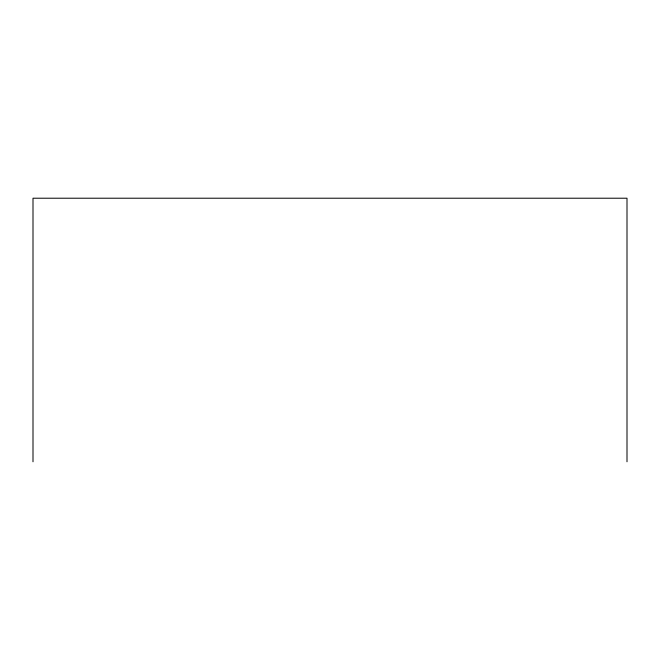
<?xml version="1.0" encoding="UTF-8"?>
<svg xmlns="http://www.w3.org/2000/svg" width="660" height="660" viewBox="0 0 660 660"><rect width="100%" height="100%" fill="white"/><g stroke="black" fill="none" stroke-linecap="round" stroke-linejoin="round"><path stroke-width="0.99" d="M627 461.785L627 198.214L33 198.214L33 461.785"/></g></svg>
